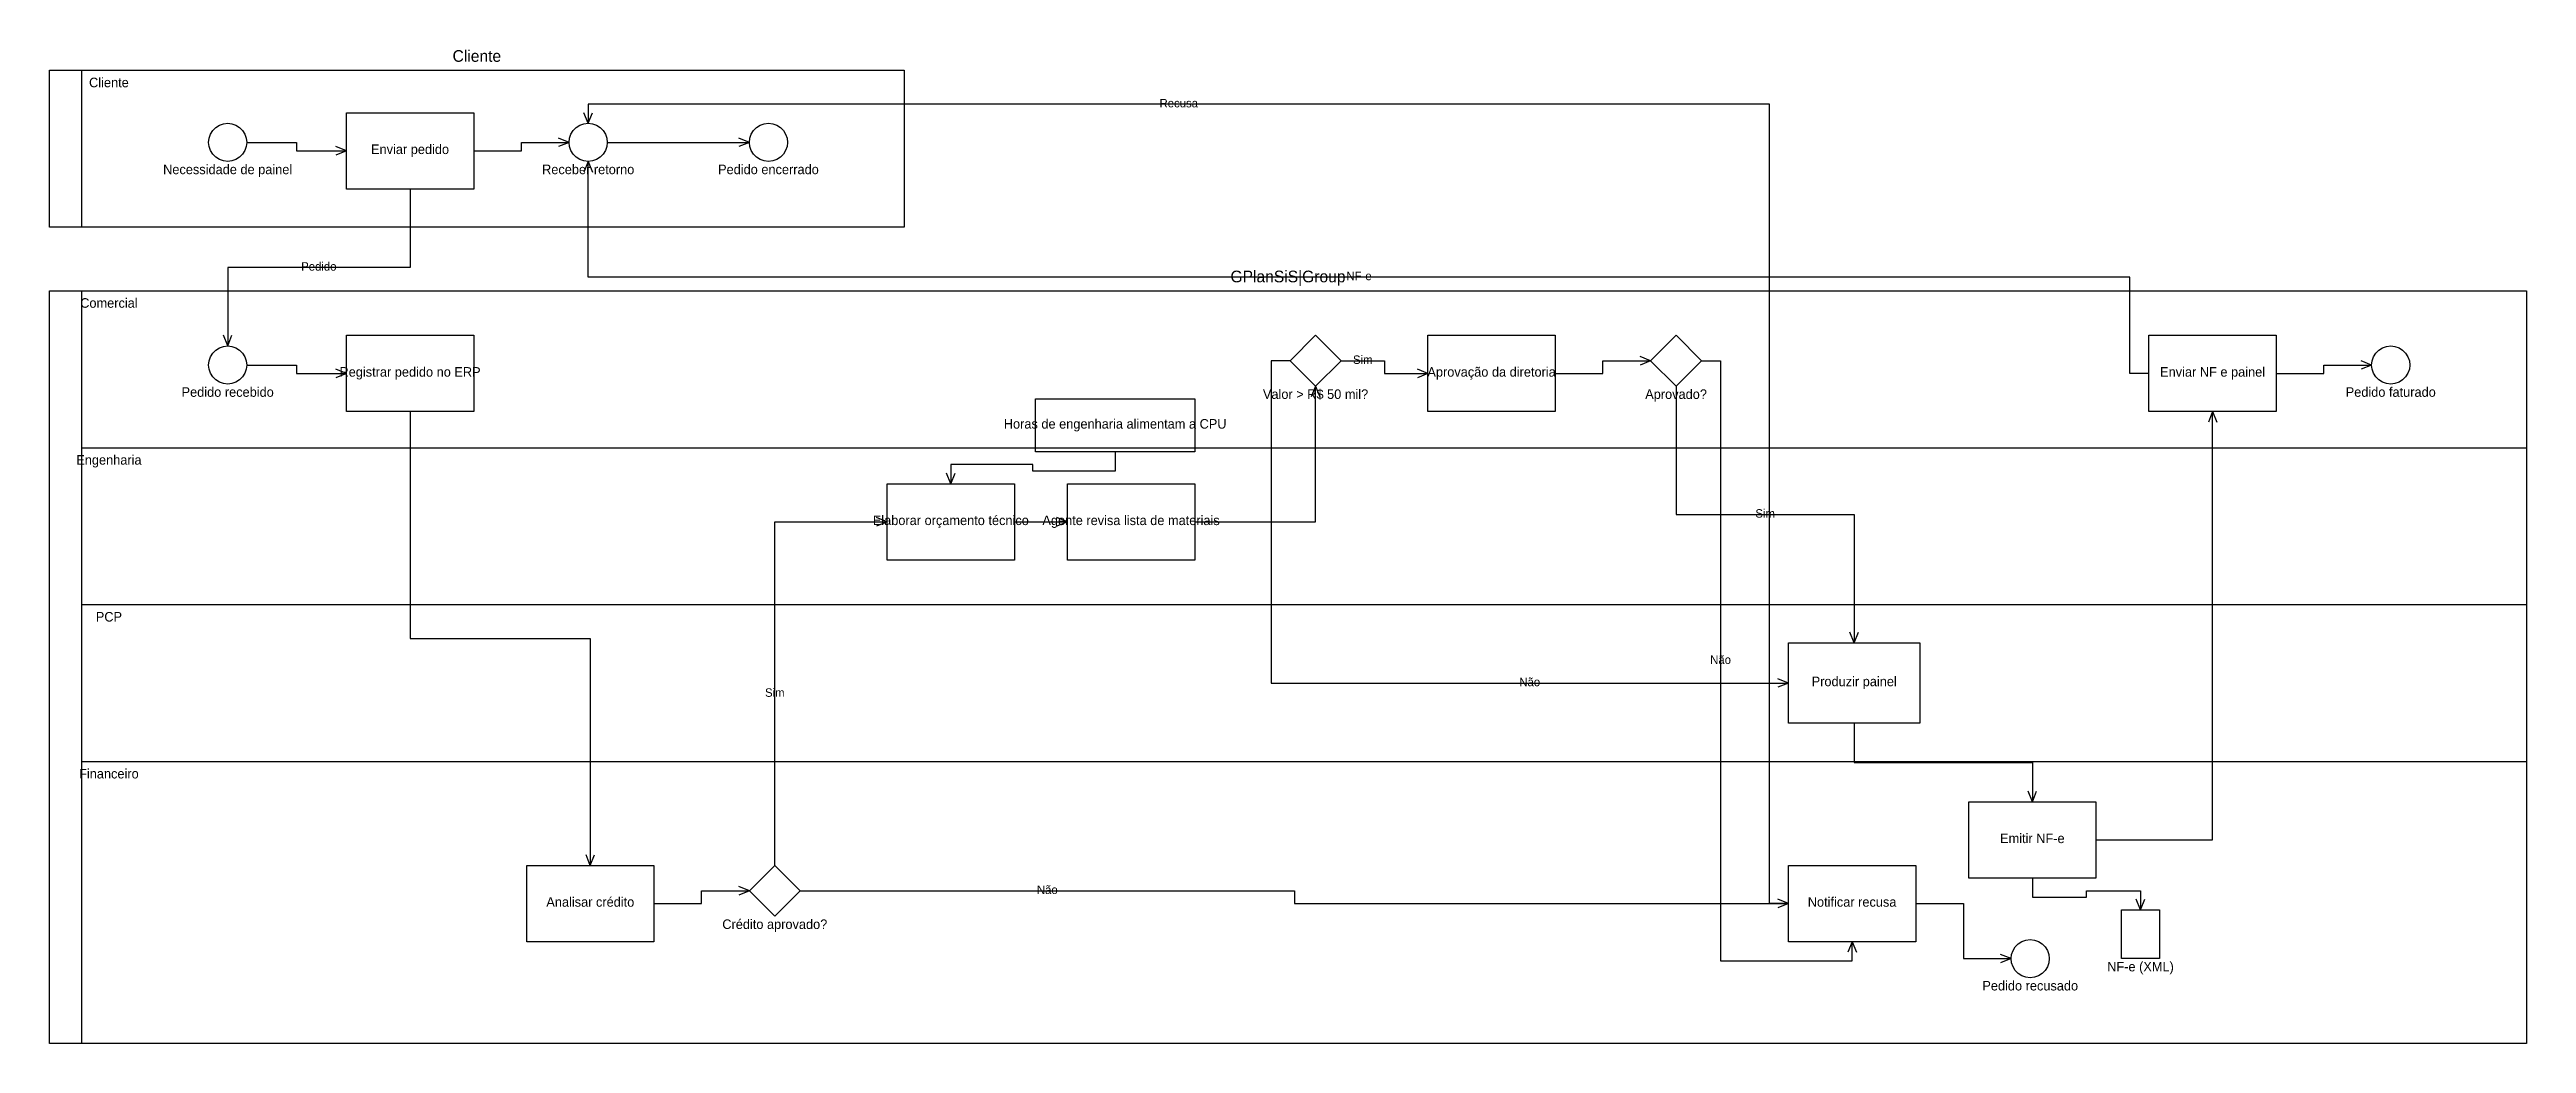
# Model space of a CAD drawing. Header units: millimetres. Extents: x 0 to 2336, y -918 to 20.
import ezdxf
from ezdxf.enums import TextEntityAlignment as Align

# ---------------------------------------------------------------- set-up
doc = ezdxf.new("R2010")
doc.units = ezdxf.units.MM
for name, color, linetype in [('FLW-FLUXO', 250, 'CONTINUOUS'), ('FLW-FORMAS', 7, 'CONTINUOUS'), ('FLW-MENSAGEM', 5, 'CONTINUOUS'), ('FLW-POOL', 8, 'CONTINUOUS'), ('FLW-TEXTO', 7, 'CONTINUOUS')]:
    doc.layers.add(name, color=color, linetype=linetype)

msp = doc.modelspace()

# ---------------------------------------------------------------- linework, layer by layer
at = {"layer": 'FLW-FLUXO'}
for p, q in [((186, -68), (233, -68)), ((233, -68), (233, -76)), ((445, -76), (445, -68)), ((445, -68), (490, -68)), ((490, -68), (480, -64)), ((490, -68), (480, -72)), ((526, -68), (660, -68)), ((660, -68), (650, -64)), ((660, -68), (650, -72)), ((233, -76), (280, -76)), ((280, -76), (270, -72)), ((280, -76), (270, -80)), ((400, -76), (445, -76)), ((186, -278), (233, -278)), ((233, -278), (233, -286)), ((1170, -274), (1152, -274)), ((1152, -274), (1152, -578)), ((1218, -274), (1259, -274)), ((1259, -274), (1259, -286)), ((1465, -286), (1465, -274)), ((1465, -274), (1510, -274)), ((1510, -274), (1500, -270)), ((1510, -274), (1500, -278)), ((1558, -274), (1576, -274)), ((1576, -274), (1576, -840)), ((2145, -286), (2145, -278)), ((2145, -278), (2190, -278)), ((2190, -278), (2180, -274)), ((2190, -278), (2180, -282)), ((233, -286), (280, -286)), ((280, -286), (270, -282)), ((280, -286), (270, -290)), ((1194, -298), (1190, -308)), ((1194, -426), (1194, -298)), ((1194, -298), (1198, -308)), ((1259, -286), (1300, -286)), ((1300, -286), (1290, -282)), ((1300, -286), (1290, -290)), ((1420, -286), (1465, -286)), ((1534, -298), (1534, -419)), ((2100, -286), (2145, -286)), ((340, -322), (340, -536)), ((2040, -322), (2036, -332)), ((2040, -726), (2040, -322)), ((2040, -322), (2044, -332)), ((927.5, -372), (850, -372)), ((850, -372), (850, -390)), ((927.5, -378), (927.5, -372)), ((1005, -360), (1005, -378)), ((850, -390), (846, -380)), ((850, -390), (854, -380)), ((1005, -378), (927.5, -378)), ((1534, -419), (1702, -419)), ((1702, -419), (1702, -540)), ((684, -750), (684, -426)), ((684, -426), (790, -426)), ((790, -426), (780, -422)), ((790, -426), (780, -430)), ((910, -426), (960, -426)), ((960, -426), (950, -422)), ((960, -426), (950, -430)), ((1080, -426), (1194, -426)), ((340, -536), (510, -536)), ((510, -536), (510, -750)), ((1702, -540), (1698, -530)), ((1702, -540), (1706, -530)), ((1152, -578), (1640, -578)), ((1640, -578), (1630, -574)), ((1640, -578), (1630, -582)), ((1702, -616), (1702, -653)), ((1702, -653), (1870, -653)), ((1870, -653), (1870, -690)), ((1870, -690), (1866, -680)), ((1870, -690), (1874, -680)), ((510, -750), (506, -740)), ((510, -750), (514, -740)), ((1930, -726), (2040, -726)), ((660, -774), (650, -770)), ((1870, -762), (1870, -780)), ((570, -786), (615, -786)), ((615, -786), (615, -774)), ((615, -774), (660, -774)), ((660, -774), (650, -778)), ((708, -774), (1174, -774)), ((1174, -774), (1174, -786)), ((1174, -786), (1640, -786)), ((1640, -786), (1630, -782)), ((1640, -786), (1630, -790)), ((1760, -786), (1805, -786)), ((1805, -786), (1805, -838)), ((1870, -780), (1921, -780)), ((1921, -780), (1921, -774)), ((1921, -774), (1972, -774)), ((1972, -792), (1968, -782)), ((1972, -774), (1972, -792)), ((1972, -792), (1976, -782)), ((1576, -840), (1700, -840)), ((1700, -822), (1696, -832)), ((1700, -840), (1700, -822)), ((1700, -822), (1704, -832)), ((1805, -838), (1850, -838)), ((1850, -838), (1840, -834)), ((1850, -838), (1840, -842))]:
    msp.add_line(p, q, dxfattribs=at)
at = {"layer": 'FLW-FORMAS'}
for p, q in [((280, -40), (400, -40)), ((280, -112), (280, -40)), ((400, -40), (400, -112)), ((150, -68), (150.451, -63.995)), ((150.451, -72.005), (150, -68)), ((150.451, -63.995), (151.783, -60.19)), ((151.783, -60.19), (153.927, -56.777)), ((153.927, -56.777), (156.777, -53.927)), ((156.777, -53.927), (160.19, -51.783)), ((160.19, -51.783), (163.995, -50.451)), ((163.995, -50.451), (168, -50)), ((168, -50), (172.005, -50.451)), ((172.005, -50.451), (175.81, -51.783)), ((175.81, -51.783), (179.223, -53.927)), ((179.223, -53.927), (182.073, -56.777)), ((182.073, -56.777), (184.217, -60.19)), ((184.217, -60.19), (185.549, -63.995)), ((185.549, -63.995), (186, -68)), ((186, -68), (185.549, -72.005)), ((490, -68), (490.451, -63.995)), ((490.451, -72.005), (490, -68)), ((490.451, -63.995), (491.783, -60.19)), ((491.783, -60.19), (493.927, -56.777)), ((493.927, -56.777), (496.777, -53.927)), ((496.777, -53.927), (500.19, -51.783)), ((500.19, -51.783), (503.995, -50.451)), ((503.995, -50.451), (508, -50)), ((508, -50), (512.005, -50.451)), ((512.005, -50.451), (515.81, -51.783)), ((515.81, -51.783), (519.223, -53.927)), ((519.223, -53.927), (522.073, -56.777)), ((522.073, -56.777), (524.217, -60.19)), ((524.217, -60.19), (525.549, -63.995)), ((525.549, -63.995), (526, -68)), ((526, -68), (525.549, -72.005)), ((660, -68), (660.451, -63.995)), ((660.451, -72.005), (660, -68)), ((660.451, -63.995), (661.783, -60.19)), ((661.783, -60.19), (663.927, -56.777)), ((663.927, -56.777), (666.777, -53.927)), ((666.777, -53.927), (670.19, -51.783)), ((670.19, -51.783), (673.995, -50.451)), ((673.995, -50.451), (678, -50)), ((678, -50), (682.005, -50.451)), ((682.005, -50.451), (685.81, -51.783)), ((685.81, -51.783), (689.223, -53.927)), ((689.223, -53.927), (692.073, -56.777)), ((692.073, -56.777), (694.217, -60.19)), ((694.217, -60.19), (695.549, -63.995)), ((695.549, -63.995), (696, -68)), ((696, -68), (695.549, -72.005)), ((151.783, -75.81), (150.451, -72.005)), ((153.927, -79.223), (151.783, -75.81)), ((156.777, -82.073), (153.927, -79.223)), ((160.19, -84.217), (156.777, -82.073)), ((163.995, -85.549), (160.19, -84.217)), ((168, -86), (163.995, -85.549)), ((172.005, -85.549), (168, -86)), ((175.81, -84.217), (172.005, -85.549)), ((179.223, -82.073), (175.81, -84.217)), ((182.073, -79.223), (179.223, -82.073)), ((184.217, -75.81), (182.073, -79.223)), ((185.549, -72.005), (184.217, -75.81)), ((491.783, -75.81), (490.451, -72.005)), ((493.927, -79.223), (491.783, -75.81)), ((496.777, -82.073), (493.927, -79.223)), ((500.19, -84.217), (496.777, -82.073)), ((503.995, -85.549), (500.19, -84.217)), ((508, -86), (503.995, -85.549)), ((512.005, -85.549), (508, -86)), ((515.81, -84.217), (512.005, -85.549)), ((519.223, -82.073), (515.81, -84.217)), ((522.073, -79.223), (519.223, -82.073)), ((524.217, -75.81), (522.073, -79.223)), ((525.549, -72.005), (524.217, -75.81)), ((661.783, -75.81), (660.451, -72.005)), ((663.927, -79.223), (661.783, -75.81)), ((666.777, -82.073), (663.927, -79.223)), ((670.19, -84.217), (666.777, -82.073)), ((673.995, -85.549), (670.19, -84.217)), ((678, -86), (673.995, -85.549)), ((682.005, -85.549), (678, -86)), ((685.81, -84.217), (682.005, -85.549)), ((689.223, -82.073), (685.81, -84.217)), ((692.073, -79.223), (689.223, -82.073)), ((694.217, -75.81), (692.073, -79.223)), ((695.549, -72.005), (694.217, -75.81)), ((400, -112), (280, -112)), ((280, -250), (400, -250)), ((280, -322), (280, -250)), ((400, -250), (400, -322)), ((1170, -274), (1194, -250)), ((1194, -250), (1218, -274)), ((1300, -250), (1420, -250)), ((1300, -322), (1300, -250)), ((1420, -250), (1420, -322)), ((1510, -274), (1534, -250)), ((1534, -250), (1558, -274)), ((1980, -250), (2100, -250)), ((1980, -322), (1980, -250)), ((2100, -250), (2100, -322)), ((150, -278), (150.451, -273.995)), ((150.451, -282.005), (150, -278)), ((150.451, -273.995), (151.783, -270.19)), ((151.783, -270.19), (153.927, -266.777)), ((153.927, -266.777), (156.777, -263.927)), ((156.777, -263.927), (160.19, -261.783)), ((160.19, -261.783), (163.995, -260.451)), ((163.995, -260.451), (168, -260)), ((168, -260), (172.005, -260.451)), ((172.005, -260.451), (175.81, -261.783)), ((175.81, -261.783), (179.223, -263.927)), ((179.223, -263.927), (182.073, -266.777)), ((182.073, -266.777), (184.217, -270.19)), ((184.217, -270.19), (185.549, -273.995)), ((185.549, -273.995), (186, -278)), ((186, -278), (185.549, -282.005)), ((1194, -298), (1170, -274)), ((1218, -274), (1194, -298)), ((1534, -298), (1510, -274)), ((1558, -274), (1534, -298)), ((2190, -278), (2190.451, -273.995)), ((2190.451, -282.005), (2190, -278)), ((2190.451, -273.995), (2191.783, -270.19)), ((2191.783, -270.19), (2193.927, -266.777)), ((2193.927, -266.777), (2196.777, -263.927)), ((2196.777, -263.927), (2200.19, -261.783)), ((2200.19, -261.783), (2203.995, -260.451)), ((2203.995, -260.451), (2208, -260)), ((2208, -260), (2212.005, -260.451)), ((2212.005, -260.451), (2215.81, -261.783)), ((2215.81, -261.783), (2219.223, -263.927)), ((2219.223, -263.927), (2222.073, -266.777)), ((2222.073, -266.777), (2224.217, -270.19)), ((2224.217, -270.19), (2225.549, -273.995)), ((2225.549, -273.995), (2226, -278)), ((2226, -278), (2225.549, -282.005)), ((151.783, -285.81), (150.451, -282.005)), ((153.927, -289.223), (151.783, -285.81)), ((156.777, -292.073), (153.927, -289.223)), ((160.19, -294.217), (156.777, -292.073)), ((163.995, -295.549), (160.19, -294.217)), ((168, -296), (163.995, -295.549)), ((172.005, -295.549), (168, -296)), ((175.81, -294.217), (172.005, -295.549)), ((179.223, -292.073), (175.81, -294.217)), ((182.073, -289.223), (179.223, -292.073)), ((184.217, -285.81), (182.073, -289.223)), ((185.549, -282.005), (184.217, -285.81)), ((2191.783, -285.81), (2190.451, -282.005)), ((2193.927, -289.223), (2191.783, -285.81)), ((2196.777, -292.073), (2193.927, -289.223)), ((2200.19, -294.217), (2196.777, -292.073)), ((2203.995, -295.549), (2200.19, -294.217)), ((2208, -296), (2203.995, -295.549)), ((2212.005, -295.549), (2208, -296)), ((2215.81, -294.217), (2212.005, -295.549)), ((2219.223, -292.073), (2215.81, -294.217)), ((2222.073, -289.223), (2219.223, -292.073)), ((2224.217, -285.81), (2222.073, -289.223)), ((2225.549, -282.005), (2224.217, -285.81)), ((400, -322), (280, -322)), ((930, -310), (1080, -310)), ((930, -360), (930, -310)), ((1080, -310), (1080, -360)), ((1420, -322), (1300, -322)), ((2100, -322), (1980, -322)), ((1080, -360), (930, -360)), ((790, -390), (910, -390)), ((790, -462), (790, -390)), ((910, -390), (910, -462)), ((960, -390), (1080, -390)), ((960, -462), (960, -390)), ((1080, -390), (1080, -462)), ((910, -462), (790, -462)), ((1080, -462), (960, -462)), ((1640, -540), (1764, -540)), ((1640, -616), (1640, -540)), ((1764, -540), (1764, -616)), ((1764, -616), (1640, -616)), ((1810, -690), (1930, -690)), ((1810, -762), (1810, -690)), ((1930, -690), (1930, -762)), ((450, -750), (570, -750)), ((450, -822), (450, -750)), ((570, -750), (570, -822)), ((660, -774), (684, -750)), ((684, -750), (708, -774)), ((1640, -750), (1760, -750)), ((1640, -822), (1640, -750)), ((1760, -750), (1760, -822)), ((1930, -762), (1810, -762)), ((684, -798), (660, -774)), ((708, -774), (684, -798)), ((1954, -792), (1990, -792)), ((1954, -838), (1954, -792)), ((1990, -792), (1990, -838)), ((570, -822), (450, -822)), ((1760, -822), (1640, -822)), ((1850, -838), (1850.451, -833.995)), ((1850.451, -842.005), (1850, -838)), ((1850.451, -833.995), (1851.783, -830.19)), ((1851.783, -830.19), (1853.927, -826.777)), ((1853.927, -826.777), (1856.777, -823.927)), ((1856.777, -823.927), (1860.19, -821.783)), ((1860.19, -821.783), (1863.995, -820.451)), ((1863.995, -820.451), (1868, -820)), ((1868, -820), (1872.005, -820.451)), ((1872.005, -820.451), (1875.81, -821.783)), ((1875.81, -821.783), (1879.223, -823.927)), ((1879.223, -823.927), (1882.073, -826.777)), ((1882.073, -826.777), (1884.217, -830.19)), ((1884.217, -830.19), (1885.549, -833.995)), ((1885.549, -833.995), (1886, -838)), ((1886, -838), (1885.549, -842.005)), ((1990, -838), (1954, -838)), ((1851.783, -845.81), (1850.451, -842.005)), ((1853.927, -849.223), (1851.783, -845.81)), ((1856.777, -852.073), (1853.927, -849.223)), ((1860.19, -854.217), (1856.777, -852.073)), ((1863.995, -855.549), (1860.19, -854.217)), ((1868, -856), (1863.995, -855.549)), ((1872.005, -855.549), (1868, -856)), ((1875.81, -854.217), (1872.005, -855.549)), ((1879.223, -852.073), (1875.81, -854.217)), ((1882.073, -849.223), (1879.223, -852.073)), ((1884.217, -845.81), (1882.073, -849.223)), ((1885.549, -842.005), (1884.217, -845.81))]:
    msp.add_line(p, q, dxfattribs=at)
at = {"layer": 'FLW-MENSAGEM'}
for p, q in [((508, -50), (504, -40)), ((1622, -32), (508, -32)), ((508, -32), (508, -50)), ((508, -50), (512, -40)), ((1622, -786), (1622, -32)), ((508, -86), (504, -96)), ((508, -195), (508, -86)), ((508, -86), (512, -96)), ((340, -112), (340, -186)), ((340, -186), (168, -186)), ((168, -186), (168, -260)), ((1962, -195), (508, -195)), ((1962, -286), (1962, -195)), ((168, -260), (164, -250)), ((168, -260), (172, -250)), ((1980, -286), (1962, -286)), ((1640, -786), (1622, -786))]:
    msp.add_line(p, q, dxfattribs=at)
at = {"layer": 'FLW-POOL'}
for p, q in [((0, 0), (806, 0)), ((0, -148), (0, 0)), ((30, 0), (30, -148)), ((806, 0), (806, -148)), ((806, -148), (0, -148)), ((0, -208), (2336, -208)), ((0, -918), (0, -208)), ((30, -208), (30, -918)), ((2336, -208), (2336, -918)), ((30, -356), (2336, -356)), ((30, -504), (2336, -504)), ((30, -652), (2336, -652)), ((2336, -918), (0, -918))]:
    msp.add_line(p, q, dxfattribs=at)

# ---------------------------------------------------------------- texts
at = {"layer": 'FLW-TEXTO'}
for s, height, p in [('Cliente', 11, (403, 8)), ('Cliente', 9, (56, -16)), ('Recusa', 8, (1065, -35)), ('Enviar pedido', 9, (340, -79)), ('Necessidade de painel', 9, (168, -98)), ('Receber retorno', 9, (508, -98)), ('Pedido encerrado', 9, (678, -98)), ('Pedido', 8, (254, -189)), ('GPlanSiS|Group', 11, (1168, -200)), ('NF-e', 8, (1235, -198)), ('Comercial', 9, (56, -224)), ('Registrar pedido no ERP', 9, (340, -289)), ('Sim', 8, (1238.5, -277)), ('Aprovação da diretoria', 9, (1360, -289)), ('Enviar NF e painel', 9, (2040, -289)), ('Pedido recebido', 9, (168, -308)), ('Valor > R$ 50 mil?', 9, (1194, -310)), ('Aprovado?', 9, (1534, -310)), ('Pedido faturado', 9, (2208, -308)), ('Horas de engenharia alimentam a CPU', 9, (1005, -338)), ('Engenharia', 9, (56, -372)), ('Elaborar orçamento técnico', 9, (850, -429)), ('Agente revisa lista de materiais', 9, (1020, -429)), ('Sim', 8, (1618, -422)), ('PCP', 9, (56, -520)), ('Não', 8, (1576, -560)), ('Sim', 8, (684, -591)), ('Não', 8, (1396, -581)), ('Produzir painel', 9, (1702, -581)), ('Financeiro', 9, (56, -668)), ('Emitir NF-e', 9, (1870, -729)), ('Não', 8, (941, -777)), ('Analisar crédito', 9, (510, -789)), ('Notificar recusa', 9, (1700, -789)), ('Crédito aprovado?', 9, (684, -810)), ('NF-e (XML)', 9, (1972, -850)), ('Pedido recusado', 9, (1868, -868))]:
    msp.add_text(s, height=height, dxfattribs=at).set_placement(p, align=Align.CENTER)

doc.saveas('drawing.dxf')
